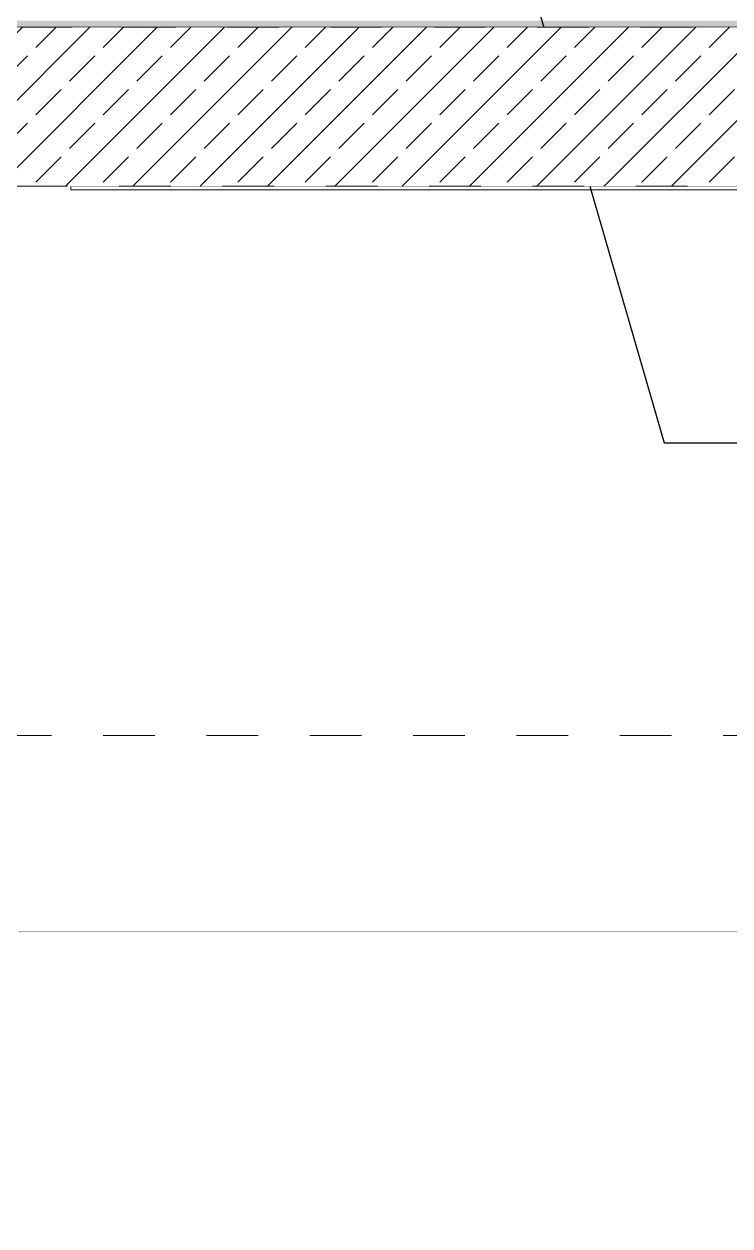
# Model space of a CAD drawing. Header units: millimetres. Extents: x -48147 to 1422273, y -494195 to 18123.
# Drawn here: x 1376039 to 1379894, y -483775 to -477209 of the extents above; entities that cross this region are included whole.
import ezdxf

# ---------------------------------------------------------------- set-up
doc = ezdxf.new("R2010")
doc.units = ezdxf.units.MM
doc.header["$MEASUREMENT"] = 0
doc.linetypes.add('Dashed', pattern=[2822.222233, 1411.111116, -1411.111116])
doc.linetypes.add('Wipeout_Contour', pattern=[1000, 0, -1000])
for name, color, linetype, lineweight, true_color in [('0_Pen_No__105', 7, 'Continuous', 15, 0xa6a6a6), ('A-95-P_Drawing_Pen_No__62', 7, 'Continuous', 20, 0xaaaaaa), ('New_A-20-M_Roof_Pen_No__81', 7, 'Continuous', 20, 0x6a6a6a)]:
    doc.layers.add(name, color=color, linetype=linetype, lineweight=lineweight, true_color=true_color)
for name, color, linetype, lineweight in [('0_Pen_No__85', 8, 'Continuous', 20), ('A-95-P_Drawing_Pen_No__2', 8, 'Continuous', 15), ('New_A-20-M_Ceiling_Pen_No__89', 8, 'Continuous', 20), ('New_A-20-M_Roof_Pen_No__4', 7, 'Continuous', 20), ('New_A-25-M_Wall_Ext_Pen_No__87', 8, 'Continuous', 20), ('New_A-25-M_Wall_Int_Pen_No__87', 8, 'Continuous', 20), ('S-280-M_COLUMN.IFC Import_Pen_No__88', 8, 'Continuous', 20), ('S-280-M_STRUCT_FRAME.IFC Import_Pen_No__1', 7, 'Continuous', 13), ('S-280-M_STRUCT_FRAME.IFC Import_Pen_No__160', 5, 'Continuous', 200), ('S-280-M_STRUCT_FRAME.IFC Import_Pen_No__90', 8, 'Continuous', 20)]:
    doc.layers.add(name, color=color, linetype=linetype, lineweight=lineweight)
for name, color, linetype in [('A-95-P_Drawing', 7, 'Continuous'), ('New_A-20-M_Ceiling', 7, 'Continuous'), ('New_A-20-M_Roof', 7, 'Continuous'), ('New_A-25-M_Wall_Ext', 7, 'Continuous'), ('New_A-25-M_Wall_Int', 7, 'Continuous'), ('S-280-M_COLUMN.IFC Import', 7, 'Continuous'), ('S-280-M_STRUCT_FRAME.IFC Import', 7, 'Continuous')]:
    doc.layers.add(name, color=color, linetype=linetype)
doc.dimstyles.new('GENERATED_STYLE__3', dxfattribs={"dimtxt": 0.18, "dimasz": 364.8, "dimexe": 0.18, "dimexo": 0.0625, "dimgap": 0.09, "dimtad": 0, "dimtih": 1, "dimtoh": 1, "dimdec": 4, "dimzin": 0, "dimdsep": 46, "dimcen": 0.09, "dimadec": 0, "dimazin": 0, "dimtfac": 1, "dimtdec": 4, "dimtmove": 0, "dimatfit": 3, "dimldrblk": 'ARROWHEAD_5', "dimfxl": 1, "dimtolj": 1, "dimtzin": 0, "dimarcsym": 0})

# ---------------------------------------------------------------- blocks, each defined once
blk = doc.blocks.new('Section Elem_452_2', base_point=(1383917.5, -489195))
at = {"layer": 'New_A-25-M_Wall_Ext_Pen_No__87', "linetype": 'Continuous'}
blk.add_line((1383640.2, -482170), (1376012.8, -482170), dxfattribs=at)
at = {"color": 254, "linetype": 'Wipeout_Contour', "lineweight": 0, "ltscale": 49619432.74994019}
blk.add_wipeout([(1379078.8, -477296), (1377923.3, -477296), (1377923.3, -477495), (1379304.3, -477495), (1379304.3, -477226), (1379268.4, -477226), (1379270.6, -477226.9), (1379271.4, -477229), (1379271.4, -477245), (1379269.9, -477245), (1379269.9, -477229), (1379269.5, -477228), (1379268.4, -477227.5), (1379199.4, -477227.5), (1379198.4, -477228), (1379197.9, -477229), (1379197.9, -477455), (1379197.1, -477457.2), (1379194.9, -477458), (1379131.9, -477458), (1379129.8, -477457.2), (1379128.9, -477455), (1379128.9, -477437), (1379130.4, -477437), (1379130.4, -477455), (1379130.9, -477456.1), (1379131.9, -477456.5), (1379194.9, -477456.5), (1379196, -477456.1), (1379196.4, -477455), (1379196.4, -477229), (1379197.3, -477226.9), (1379199.4, -477226), (1379078.8, -477226)], dxfattribs=at).dxf.layer = 'New_A-25-M_Wall_Ext'
at = {"color": 254, "linetype": 'Wipeout_Contour', "lineweight": 0, "ltscale": 106723930.4298768}
blk.add_wipeout([(1380699.4, -477226), (1379415.3, -477226), (1379415.3, -477495), (1383640.2, -477495), (1383640.2, -477458), (1383631.9, -477458), (1383629.8, -477457.2), (1383628.9, -477455), (1383628.9, -477437), (1383630.4, -477437), (1383630.4, -477455), (1383630.9, -477456.1), (1383631.9, -477456.5), (1383640.2, -477456.5), (1383640.2, -477227), (1383697.3, -477227), (1383697.3, -477226.9), (1383699.4, -477226), (1382268.4, -477226), (1382270.6, -477226.9), (1382271.4, -477229), (1382271.4, -477245), (1382269.9, -477245), (1382269.9, -477229), (1382269.5, -477228), (1382268.4, -477227.5), (1382199.4, -477227.5), (1382198.4, -477228), (1382197.9, -477229), (1382197.9, -477455), (1382197.1, -477457.2), (1382194.9, -477458), (1382131.9, -477458), (1382129.8, -477457.2), (1382128.9, -477455), (1382128.9, -477437), (1382130.4, -477437), (1382130.4, -477455), (1382130.9, -477456.1), (1382131.9, -477456.5), (1382194.9, -477456.5), (1382196, -477456.1), (1382196.4, -477455), (1382196.4, -477229), (1382197.3, -477226.9), (1382199.4, -477226), (1380768.4, -477226), (1380770.6, -477226.9), (1380771.4, -477229), (1380771.4, -477245), (1380769.9, -477245), (1380769.9, -477229), (1380769.5, -477228), (1380768.4, -477227.5), (1380699.4, -477227.5), (1380698.4, -477228), (1380697.9, -477229), (1380697.9, -477455), (1380697.1, -477457.2), (1380694.9, -477458), (1380631.9, -477458), (1380629.8, -477457.2), (1380628.9, -477455), (1380628.9, -477437), (1380630.4, -477437), (1380630.4, -477455), (1380630.9, -477456.1), (1380631.9, -477456.5), (1380694.9, -477456.5), (1380696, -477456.1), (1380696.4, -477455), (1380696.4, -477229), (1380697.3, -477226.9)], dxfattribs=at).dxf.layer = 'New_A-25-M_Wall_Ext'
blk = doc.blocks.new('Section Elem_456_2', base_point=(1383917.5, -489195))
at = {"color": 254, "linetype": 'Wipeout_Contour', "lineweight": 0, "ltscale": 5827891.330384587}
blk.add_wipeout([(1376293.9, -478115), (1376294.3, -478115), (1376294.3, -478095), (1376293.9, -478095)], dxfattribs=at).dxf.layer = 'New_A-20-M_Ceiling'
at = {"layer": 'New_A-20-M_Ceiling_Pen_No__89', "linetype": 'Continuous'}
for p, q in [((1376293.9, -478095), (1376293.9, -478115)), ((1376294.3, -478095), (1376293.9, -478095)), ((1376294.3, -478115), (1376293.9, -478115))]:
    blk.add_line(p, q, dxfattribs=at)
blk = doc.blocks.new('Section Elem_458_2', base_point=(1383917.5, -489195))
at = {"color": 254, "linetype": 'Wipeout_Contour', "lineweight": 0, "ltscale": 5840666.254660889}
blk.add_wipeout([(1376294.3, -478115), (1383054, -478115), (1383054, -478095), (1376294.3, -478095)], dxfattribs=at).dxf.layer = 'New_A-20-M_Ceiling'
at = {"color": 254, "linetype": 'Wipeout_Contour', "lineweight": 0, "ltscale": 5853913.977714473}
blk.add_wipeout([(1383203.9, -478095), (1383154.6, -478095), (1383154.6, -478115), (1383203.9, -478115)], dxfattribs=at).dxf.layer = 'New_A-20-M_Ceiling'
at = {"layer": 'New_A-20-M_Ceiling_Pen_No__89', "linetype": 'Continuous'}
for p, q in [((1376294.3, -478095), (1376294.3, -478115)), ((1383203.9, -478095), (1383203.9, -478115))]:
    blk.add_line(p, q, dxfattribs=at)
at = {"color": 254, "linetype": 'Wipeout_Contour', "lineweight": 0, "ltscale": 5853700.181124569}
blk.add_wipeout([(1383154.6, -478095), (1383090.8, -478095), (1383090.8, -478115), (1383154.6, -478115)], dxfattribs=at).dxf.layer = 'New_A-20-M_Ceiling'
at = {"layer": 'New_A-20-M_Ceiling_Pen_No__89', "linetype": 'Continuous'}
for p, q in [((1383203.9, -478095), (1383154.6, -478095)), ((1383203.9, -478115), (1383154.6, -478115))]:
    blk.add_line(p, q, dxfattribs=at)
at = {"color": 254, "linetype": 'Wipeout_Contour', "lineweight": 0, "ltscale": 5853509.914769072}
blk.add_wipeout([(1383054, -478115), (1383090.8, -478115), (1383090.8, -478095), (1383054, -478095)], dxfattribs=at).dxf.layer = 'New_A-20-M_Ceiling'
at = {"layer": 'New_A-20-M_Ceiling_Pen_No__89', "linetype": 'Continuous'}
for p, q in [((1383054, -478095), (1376294.3, -478095)), ((1383054, -478115), (1376294.3, -478115)), ((1383054, -478095), (1383054, -478115)), ((1383090.8, -478095), (1383054, -478095)), ((1383090.8, -478115), (1383054, -478115)), ((1383154.6, -478095), (1383090.8, -478095)), ((1383154.6, -478115), (1383090.8, -478115))]:
    blk.add_line(p, q, dxfattribs=at)
blk = doc.blocks.new('Section Elem_542_2', base_point=(1383917.5, -489195))
at = {"layer": 'New_A-20-M_Roof_Pen_No__81', "linetype": 'Continuous', "lineweight": 0, "true_color": 0x353535}
blk.add_hatch(color=250, dxfattribs=at).paths.add_polyline_path([(1362715.3, -477191), (1362715.3, -477226), (1405069.5, -477226), (1405069.5, -477191)])
at = {"layer": 'New_A-20-M_Roof_Pen_No__4', "linetype": 'Continuous'}
for p, q in [((1376349.4, -477226), (1375138.4, -477226)), ((1376418.4, -477226), (1376349.4, -477226)), ((1377699.4, -477226), (1376418.4, -477226)), ((1377768.4, -477226), (1377699.4, -477226)), ((1380699.4, -477226), (1377768.4, -477226))]:
    blk.add_line(p, q, dxfattribs=at)
blk = doc.blocks.new('Section Elem_580_2', base_point=(1383917.5, -489195))
at = {"color": 254, "linetype": 'Wipeout_Contour', "lineweight": 0, "ltscale": 8778239.315370163}
blk.add_wipeout([(1376012.8, -482170), (1376012.8, -486195), (1382222.5, -486195), (1382222.5, -483945), (1383640.2, -483945), (1383640.2, -482170)], dxfattribs=at).dxf.layer = 'New_A-25-M_Wall_Int'
at = {"layer": 'New_A-25-M_Wall_Int_Pen_No__87', "linetype": 'Continuous'}
blk.add_line((1376012.8, -486195), (1382222.5, -486195), dxfattribs=at)
blk = doc.blocks.new('Section Elem_666_2', base_point=(1383917.5, -489195))
at = {"color": 254, "linetype": 'Wipeout_Contour', "lineweight": 0, "ltscale": 5841061.06538875}
blk.add_wipeout([(1376064.3, -477886.7), (1376064.3, -477897.6), (1383640.2, -477897.6), (1383640.2, -477886.7)], dxfattribs=at).dxf.layer = 'S-280-M_STRUCT_FRAME.IFC Import'
at = {"color": 254, "linetype": 'Wipeout_Contour', "lineweight": 0, "ltscale": 5841051.975584599}
blk.add_wipeout([(1376064.3, -477883.7), (1376064.3, -477886.7), (1383640.2, -477886.7), (1383640.2, -477883.7)], dxfattribs=at).dxf.layer = 'S-280-M_STRUCT_FRAME.IFC Import'
at = {"color": 254, "linetype": 'Wipeout_Contour', "lineweight": 0, "ltscale": 5841045.299532475}
blk.add_wipeout([(1376064.3, -477876.5), (1376064.3, -477883.7), (1383640.2, -477883.7), (1383640.2, -477876.5)], dxfattribs=at).dxf.layer = 'S-280-M_STRUCT_FRAME.IFC Import'
at = {"color": 254, "linetype": 'Wipeout_Contour', "lineweight": 0, "ltscale": 46693137.8848877}
blk.add_wipeout([(1377842.2, -477516.1), (1376064.3, -477516.1), (1376064.3, -477876.5), (1383640.2, -477876.5), (1383640.2, -477516.1), (1379374.5, -477516.1), (1379374.5, -477684.6), (1379376.7, -477690), (1379382.1, -477692.2), (1379438.2, -477692.2), (1379438.2, -477701.8), (1379304.3, -477701.8), (1379304.3, -477692.2), (1379360.5, -477692.2), (1379365.8, -477690), (1379368.1, -477684.6), (1379368.1, -477516.1), (1379253.8, -477516.1), (1379253.8, -477701.8), (1377962.8, -477701.8), (1377962.8, -477516.1), (1377848.6, -477516.1), (1377848.6, -477684.6), (1377850.8, -477690), (1377856.2, -477692.2), (1377912.3, -477692.2), (1377912.3, -477701.8), (1377778.4, -477701.8), (1377778.4, -477692.2), (1377834.6, -477692.2), (1377839.9, -477690), (1377842.2, -477684.6)], dxfattribs=at).dxf.layer = 'S-280-M_STRUCT_FRAME.IFC Import'
at = {"layer": 'S-280-M_STRUCT_FRAME.IFC Import_Pen_No__90', "linetype": 'Continuous'}
for p, q in [((1376064.3, -477876.5), (1376064.3, -477883.7)), ((1376064.3, -477876.5), (1383640.2, -477876.5)), ((1376064.3, -477883.7), (1376064.3, -477886.7)), ((1376064.3, -477886.7), (1376064.3, -477897.6)), ((1376064.3, -477886.7), (1383640.2, -477886.7)), ((1376064.3, -477897.6), (1383640.2, -477897.6))]:
    blk.add_line(p, q, dxfattribs=at)
at = {"color": 254, "linetype": 'Wipeout_Contour', "lineweight": 0, "ltscale": 7287844.293150146}
blk.add_wipeout([(1376064.3, -477516.1), (1377842.2, -477516.1), (1377842.2, -477512.2), (1377840.8, -477508.9), (1376064.3, -477508.9)], dxfattribs=at).dxf.layer = 'S-280-M_STRUCT_FRAME.IFC Import'
at = {"color": 254, "linetype": 'Wipeout_Contour', "lineweight": 0, "ltscale": 7298197.187805386}
blk.add_wipeout([(1379253.8, -477508.9), (1379253.8, -477516.1), (1379368.1, -477516.1), (1379368.1, -477512.2), (1379366.7, -477508.9)], dxfattribs=at).dxf.layer = 'S-280-M_STRUCT_FRAME.IFC Import'
at = {"color": 254, "linetype": 'Wipeout_Contour', "lineweight": 0, "ltscale": 7291453.487206793}
blk.add_wipeout([(1377849.9, -477508.9), (1377848.6, -477512.2), (1377848.6, -477516.1), (1377962.8, -477516.1), (1377962.8, -477508.9)], dxfattribs=at).dxf.layer = 'S-280-M_STRUCT_FRAME.IFC Import'
at = {"color": 254, "linetype": 'Wipeout_Contour', "lineweight": 0, "ltscale": 7306510.28804859}
blk.add_wipeout([(1379374.5, -477516.1), (1383640.2, -477516.1), (1383640.2, -477508.9), (1379375.8, -477508.9), (1379374.5, -477512.2)], dxfattribs=at).dxf.layer = 'S-280-M_STRUCT_FRAME.IFC Import'
at = {"color": 254, "linetype": 'Wipeout_Contour', "lineweight": 0, "ltscale": 7287829.483185181}
blk.add_wipeout([(1376064.3, -477505.9), (1376064.3, -477508.9), (1377840.8, -477508.9), (1377839.9, -477506.9), (1377837.7, -477505.9)], dxfattribs=at).dxf.layer = 'S-280-M_STRUCT_FRAME.IFC Import'
at = {"color": 254, "linetype": 'Wipeout_Contour', "lineweight": 0, "ltscale": 7298182.409742752}
blk.add_wipeout([(1379253.8, -477505.9), (1379253.8, -477508.9), (1379366.7, -477508.9), (1379365.8, -477506.9), (1379363.6, -477505.9)], dxfattribs=at).dxf.layer = 'S-280-M_STRUCT_FRAME.IFC Import'
at = {"color": 254, "linetype": 'Wipeout_Contour', "lineweight": 0, "ltscale": 7291451.295856949}
blk.add_wipeout([(1377849.9, -477508.9), (1377962.8, -477508.9), (1377962.8, -477505.9), (1377853, -477505.9), (1377850.8, -477506.9)], dxfattribs=at).dxf.layer = 'S-280-M_STRUCT_FRAME.IFC Import'
at = {"color": 254, "linetype": 'Wipeout_Contour', "lineweight": 0, "ltscale": 7306508.136247253}
blk.add_wipeout([(1379375.8, -477508.9), (1383640.2, -477508.9), (1383640.2, -477505.9), (1379378.9, -477505.9), (1379376.7, -477506.9)], dxfattribs=at).dxf.layer = 'S-280-M_STRUCT_FRAME.IFC Import'
at = {"color": 254, "linetype": 'Wipeout_Contour', "lineweight": 0, "ltscale": 8745933.859539358}
blk.add_wipeout([(1376064.3, -477505.9), (1377837.7, -477505.9), (1377834.6, -477504.6), (1377778.4, -477504.6), (1377778.4, -477495), (1376064.3, -477495)], dxfattribs=at).dxf.layer = 'S-280-M_STRUCT_FRAME.IFC Import'
at = {"color": 254, "linetype": 'Wipeout_Contour', "lineweight": 0, "ltscale": 8757729.596111948}
blk.add_wipeout([(1379253.8, -477505.9), (1379363.6, -477505.9), (1379360.5, -477504.6), (1379304.3, -477504.6), (1379304.3, -477495), (1379253.8, -477495)], dxfattribs=at).dxf.layer = 'S-280-M_STRUCT_FRAME.IFC Import'
at = {"layer": 'S-280-M_STRUCT_FRAME.IFC Import_Pen_No__90', "linetype": 'Continuous'}
for p, q in [((1376064.3, -477495), (1376064.3, -477505.9)), ((1376064.3, -477495), (1377778.4, -477495)), ((1376064.3, -477505.9), (1376064.3, -477508.9)), ((1376064.3, -477508.9), (1376064.3, -477516.1)), ((1376064.3, -477516.1), (1376064.3, -477876.5)), ((1379253.8, -477495), (1379304.3, -477495))]:
    blk.add_line(p, q, dxfattribs=at)
at = {"color": 254, "linetype": 'Wipeout_Contour', "lineweight": 0, "ltscale": 8749810.096469231}
blk.add_wipeout([(1377856.2, -477504.6), (1377853, -477505.9), (1377962.8, -477505.9), (1377962.8, -477495), (1377912.3, -477495), (1377912.3, -477504.6)], dxfattribs=at).dxf.layer = 'S-280-M_STRUCT_FRAME.IFC Import'
at = {"color": 254, "linetype": 'Wipeout_Contour', "lineweight": 0, "ltscale": 8766309.821051491}
blk.add_wipeout([(1379382.1, -477504.6), (1379378.9, -477505.9), (1383640.2, -477505.9), (1383640.2, -477495), (1379438.2, -477495), (1379438.2, -477504.6)], dxfattribs=at).dxf.layer = 'S-280-M_STRUCT_FRAME.IFC Import'
at = {"layer": 'S-280-M_STRUCT_FRAME.IFC Import_Pen_No__90', "linetype": 'Continuous'}
for p, q in [((1376064.3, -477505.9), (1377837.7, -477505.9)), ((1376064.3, -477516.1), (1377842.2, -477516.1)), ((1377848.6, -477516.1), (1377962.8, -477516.1)), ((1377853, -477505.9), (1377962.8, -477505.9)), ((1377912.3, -477495), (1377962.8, -477495)), ((1379253.8, -477505.9), (1379363.6, -477505.9)), ((1379253.8, -477516.1), (1379368.1, -477516.1)), ((1379374.5, -477516.1), (1383640.2, -477516.1)), ((1379378.9, -477505.9), (1383640.2, -477505.9)), ((1379438.2, -477495), (1383640.2, -477495))]:
    blk.add_line(p, q, dxfattribs=at)
blk = doc.blocks.new('Section Elem_688_2', base_point=(1383917.5, -489195))
at = {"layer": 'S-280-M_STRUCT_FRAME.IFC Import_Pen_No__160', "linetype": 'Continuous', "lineweight": 0, "true_color": 0x00007f}
blk.add_hatch(color=176, dxfattribs=at).paths.add_polyline_path([(1376421.4, -477229), (1376420.6, -477226.9), (1376418.4, -477226), (1376349.4, -477226), (1376347.3, -477226.9), (1376346.4, -477229), (1376346.4, -477455), (1376346, -477456.1), (1376344.9, -477456.5), (1376281.9, -477456.5), (1376280.9, -477456.1), (1376280.4, -477455), (1376280.4, -477437), (1376278.9, -477437), (1376278.9, -477455), (1376279.8, -477457.2), (1376281.9, -477458), (1376344.9, -477458), (1376347.1, -477457.2), (1376347.9, -477455), (1376347.9, -477229), (1376348.4, -477228), (1376349.4, -477227.5), (1376418.4, -477227.5), (1376419.5, -477228), (1376419.9, -477229), (1376419.9, -477245), (1376421.4, -477245)])
at = {"layer": 'S-280-M_STRUCT_FRAME.IFC Import_Pen_No__1', "linetype": 'Continuous'}
for p, q in [((1376349.4, -477226), (1376347.3, -477226.9)), ((1376418.4, -477226), (1376420.6, -477226.9)), ((1376421.4, -477245), (1376419.9, -477245)), ((1376280.4, -477437), (1376278.9, -477437))]:
    blk.add_line(p, q, dxfattribs=at)
at = {"layer": 'S-280-M_STRUCT_FRAME.IFC Import_Pen_No__1', "linetype": 'Continuous', "flags": 128}
for points in [[(1376347.3, -477226.9), (1376346.4, -477229), (1376346.4, -477455), (1376346, -477456.1)], [(1376348.4, -477228), (1376347.9, -477229), (1376347.9, -477455), (1376347.1, -477457.2)], [(1376419.5, -477228), (1376418.4, -477227.5), (1376349.4, -477227.5), (1376348.4, -477228)], [(1376419.5, -477228), (1376419.9, -477229), (1376419.9, -477245)], [(1376420.6, -477226.9), (1376421.4, -477229), (1376421.4, -477245)], [(1376278.9, -477437), (1376278.9, -477455), (1376279.8, -477457.2)], [(1376279.8, -477457.2), (1376281.9, -477458), (1376344.9, -477458), (1376347.1, -477457.2)], [(1376280.4, -477437), (1376280.4, -477455), (1376280.9, -477456.1)], [(1376280.9, -477456.1), (1376281.9, -477456.5), (1376344.9, -477456.5), (1376346, -477456.1)]]:
    blk.add_lwpolyline(points, dxfattribs=at)
blk = doc.blocks.new('Section Elem_689_2', base_point=(1383917.5, -489195))
at = {"layer": 'S-280-M_STRUCT_FRAME.IFC Import_Pen_No__160', "linetype": 'Continuous', "lineweight": 0, "true_color": 0x00007f}
blk.add_hatch(color=176, dxfattribs=at).paths.add_polyline_path([(1377771.4, -477229), (1377770.6, -477226.9), (1377768.4, -477226), (1377699.4, -477226), (1377697.3, -477226.9), (1377696.4, -477229), (1377696.4, -477455), (1377696, -477456.1), (1377694.9, -477456.5), (1377631.9, -477456.5), (1377630.9, -477456.1), (1377630.4, -477455), (1377630.4, -477437), (1377628.9, -477437), (1377628.9, -477455), (1377629.8, -477457.2), (1377631.9, -477458), (1377694.9, -477458), (1377697.1, -477457.2), (1377697.9, -477455), (1377697.9, -477229), (1377698.4, -477228), (1377699.4, -477227.5), (1377768.4, -477227.5), (1377769.5, -477228), (1377769.9, -477229), (1377769.9, -477245), (1377771.4, -477245)])
at = {"layer": 'S-280-M_STRUCT_FRAME.IFC Import_Pen_No__1', "linetype": 'Continuous'}
for p, q in [((1377699.4, -477226), (1377697.3, -477226.9)), ((1377768.4, -477226), (1377770.6, -477226.9)), ((1377771.4, -477245), (1377769.9, -477245)), ((1377630.4, -477437), (1377628.9, -477437))]:
    blk.add_line(p, q, dxfattribs=at)
at = {"layer": 'S-280-M_STRUCT_FRAME.IFC Import_Pen_No__1', "linetype": 'Continuous', "flags": 128}
for points in [[(1377697.3, -477226.9), (1377696.4, -477229), (1377696.4, -477455), (1377696, -477456.1)], [(1377698.4, -477228), (1377697.9, -477229), (1377697.9, -477455), (1377697.1, -477457.2)], [(1377769.5, -477228), (1377768.4, -477227.5), (1377699.4, -477227.5), (1377698.4, -477228)], [(1377769.5, -477228), (1377769.9, -477229), (1377769.9, -477245)], [(1377770.6, -477226.9), (1377771.4, -477229), (1377771.4, -477245)], [(1377628.9, -477437), (1377628.9, -477455), (1377629.8, -477457.2)], [(1377629.8, -477457.2), (1377631.9, -477458), (1377694.9, -477458), (1377697.1, -477457.2)], [(1377630.4, -477437), (1377630.4, -477455), (1377630.9, -477456.1)], [(1377630.9, -477456.1), (1377631.9, -477456.5), (1377694.9, -477456.5), (1377696, -477456.1)]]:
    blk.add_lwpolyline(points, dxfattribs=at)
blk = doc.blocks.new('Section Elem_730_2', base_point=(1383917.5, -489195))
at = {"layer": 'S-280-M_STRUCT_FRAME.IFC Import_Pen_No__160', "linetype": 'Continuous', "lineweight": 0, "true_color": 0x00007f}
blk.add_hatch(color=176, dxfattribs=at).paths.add_polyline_path([(1377778.4, -477701.8), (1377912.3, -477701.8), (1377912.3, -477692.2), (1377856.2, -477692.2), (1377850.8, -477690), (1377848.6, -477684.6), (1377848.6, -477512.2), (1377850.8, -477506.9), (1377856.2, -477504.6), (1377912.3, -477504.6), (1377912.3, -477495), (1377778.4, -477495), (1377778.4, -477504.6), (1377834.6, -477504.6), (1377839.9, -477506.9), (1377842.2, -477512.2), (1377842.2, -477684.6), (1377839.9, -477690), (1377834.6, -477692.2), (1377778.4, -477692.2)])
at = {"layer": 'S-280-M_STRUCT_FRAME.IFC Import_Pen_No__1', "linetype": 'Continuous'}
for p, q in [((1377778.4, -477495), (1377778.4, -477504.6)), ((1377912.3, -477495), (1377778.4, -477495)), ((1377912.3, -477495), (1377912.3, -477504.6)), ((1377778.4, -477692.2), (1377778.4, -477701.8)), ((1377912.3, -477701.8), (1377778.4, -477701.8)), ((1377912.3, -477692.2), (1377912.3, -477701.8))]:
    blk.add_line(p, q, dxfattribs=at)
at = {"layer": 'S-280-M_STRUCT_FRAME.IFC Import_Pen_No__1', "linetype": 'Continuous', "flags": 128}
for points in [[(1377839.9, -477506.9), (1377834.6, -477504.6), (1377778.4, -477504.6)], [(1377839.9, -477506.9), (1377842.2, -477512.2), (1377842.2, -477684.6), (1377839.9, -477690)], [(1377850.8, -477506.9), (1377848.6, -477512.2), (1377848.6, -477684.6), (1377850.8, -477690)], [(1377912.3, -477504.6), (1377856.2, -477504.6), (1377850.8, -477506.9)], [(1377839.9, -477690), (1377834.6, -477692.2), (1377778.4, -477692.2)], [(1377850.8, -477690), (1377856.2, -477692.2), (1377912.3, -477692.2)]]:
    blk.add_lwpolyline(points, dxfattribs=at)
at = {"layer": 'S-280-M_STRUCT_FRAME.IFC Import_Pen_No__90', "linetype": 'Continuous'}
for p, q in [((1377856.2, -477504.6), (1377856.2, -477504.6)), ((1377856.2, -477692.2), (1377856.2, -477692.2))]:
    blk.add_line(p, q, dxfattribs=at)
blk = doc.blocks.new('Section Elem_731_2', base_point=(1383917.5, -489195))
at = {"layer": 'S-280-M_STRUCT_FRAME.IFC Import_Pen_No__160', "linetype": 'Continuous', "lineweight": 0, "true_color": 0x00007f}
blk.add_hatch(color=176, dxfattribs=at).paths.add_polyline_path([(1379304.3, -477701.8), (1379438.2, -477701.8), (1379438.2, -477692.2), (1379382.1, -477692.2), (1379376.7, -477690), (1379374.5, -477684.6), (1379374.5, -477512.2), (1379376.7, -477506.9), (1379382.1, -477504.6), (1379438.2, -477504.6), (1379438.2, -477495), (1379304.3, -477495), (1379304.3, -477504.6), (1379360.5, -477504.6), (1379365.8, -477506.9), (1379368.1, -477512.2), (1379368.1, -477684.6), (1379365.8, -477690), (1379360.5, -477692.2), (1379304.3, -477692.2)])
at = {"layer": 'S-280-M_STRUCT_FRAME.IFC Import_Pen_No__1', "linetype": 'Continuous'}
for p, q in [((1379304.3, -477495), (1379304.3, -477504.6)), ((1379438.2, -477495), (1379304.3, -477495)), ((1379438.2, -477495), (1379438.2, -477504.6)), ((1379304.3, -477692.2), (1379304.3, -477701.8)), ((1379438.2, -477701.8), (1379304.3, -477701.8)), ((1379438.2, -477692.2), (1379438.2, -477701.8))]:
    blk.add_line(p, q, dxfattribs=at)
at = {"layer": 'S-280-M_STRUCT_FRAME.IFC Import_Pen_No__1', "linetype": 'Continuous', "flags": 128}
for points in [[(1379365.8, -477506.9), (1379360.5, -477504.6), (1379304.3, -477504.6)], [(1379365.8, -477506.9), (1379368.1, -477512.2), (1379368.1, -477684.6), (1379365.8, -477690)], [(1379376.7, -477506.9), (1379374.5, -477512.2), (1379374.5, -477684.6), (1379376.7, -477690)], [(1379438.2, -477504.6), (1379382.1, -477504.6), (1379376.7, -477506.9)], [(1379365.8, -477690), (1379360.5, -477692.2), (1379304.3, -477692.2)], [(1379376.7, -477690), (1379382.1, -477692.2), (1379438.2, -477692.2)]]:
    blk.add_lwpolyline(points, dxfattribs=at)
at = {"layer": 'S-280-M_STRUCT_FRAME.IFC Import_Pen_No__90', "linetype": 'Continuous'}
for p, q in [((1379382.1, -477504.6), (1379382.1, -477504.6)), ((1379382.1, -477692.2), (1379382.1, -477692.2))]:
    blk.add_line(p, q, dxfattribs=at)
blk = doc.blocks.new('Section Elem_732_2', base_point=(1383917.5, -489195))
at = {"color": 254, "linetype": 'Wipeout_Contour', "lineweight": 0, "ltscale": 5836101.93797633}
blk.add_wipeout([(1377962.8, -477692.2), (1377962.8, -477701.8), (1379253.8, -477701.8), (1379253.8, -477692.2)], dxfattribs=at).dxf.layer = 'S-280-M_STRUCT_FRAME.IFC Import'
at = {"color": 254, "linetype": 'Wipeout_Contour', "lineweight": 0, "ltscale": 5836094.194147369}
blk.add_wipeout([(1377962.8, -477690), (1377962.8, -477692.2), (1379253.8, -477692.2), (1379253.8, -477690)], dxfattribs=at).dxf.layer = 'S-280-M_STRUCT_FRAME.IFC Import'
at = {"color": 254, "linetype": 'Wipeout_Contour', "lineweight": 0, "ltscale": 5836089.217621942}
blk.add_wipeout([(1377962.8, -477684.6), (1377962.8, -477690), (1379253.8, -477690), (1379253.8, -477684.6)], dxfattribs=at).dxf.layer = 'S-280-M_STRUCT_FRAME.IFC Import'
at = {"color": 254, "linetype": 'Wipeout_Contour', "lineweight": 0, "ltscale": 5835972.829137163}
blk.add_wipeout([(1377962.8, -477512.2), (1377962.8, -477684.6), (1379253.8, -477684.6), (1379253.8, -477512.2)], dxfattribs=at).dxf.layer = 'S-280-M_STRUCT_FRAME.IFC Import'
at = {"layer": 'S-280-M_STRUCT_FRAME.IFC Import_Pen_No__90', "linetype": 'Continuous'}
for p, q in [((1377962.8, -477690), (1377962.8, -477684.6)), ((1379253.8, -477684.6), (1377962.8, -477684.6)), ((1377962.8, -477692.2), (1377962.8, -477690)), ((1377962.8, -477701.8), (1377962.8, -477692.2)), ((1379253.8, -477692.2), (1377962.8, -477692.2)), ((1379253.8, -477701.8), (1377962.8, -477701.8)), ((1379253.8, -477690), (1379253.8, -477684.6)), ((1379253.8, -477692.2), (1379253.8, -477690)), ((1379253.8, -477701.8), (1379253.8, -477692.2))]:
    blk.add_line(p, q, dxfattribs=at)
at = {"color": 254, "linetype": 'Wipeout_Contour', "lineweight": 0, "ltscale": 5835856.441750427}
blk.add_wipeout([(1377962.8, -477506.9), (1377962.8, -477512.2), (1379253.8, -477512.2), (1379253.8, -477506.9)], dxfattribs=at).dxf.layer = 'S-280-M_STRUCT_FRAME.IFC Import'
at = {"color": 254, "linetype": 'Wipeout_Contour', "lineweight": 0, "ltscale": 5835851.466896558}
blk.add_wipeout([(1377962.8, -477504.6), (1377962.8, -477506.9), (1379253.8, -477506.9), (1379253.8, -477504.6)], dxfattribs=at).dxf.layer = 'S-280-M_STRUCT_FRAME.IFC Import'
at = {"color": 254, "linetype": 'Wipeout_Contour', "lineweight": 0, "ltscale": 5835843.725870701}
blk.add_wipeout([(1377962.8, -477495), (1377962.8, -477504.6), (1379253.8, -477504.6), (1379253.8, -477495)], dxfattribs=at).dxf.layer = 'S-280-M_STRUCT_FRAME.IFC Import'
at = {"layer": 'S-280-M_STRUCT_FRAME.IFC Import_Pen_No__90', "linetype": 'Continuous'}
for p, q in [((1377962.8, -477504.6), (1377962.8, -477495)), ((1379253.8, -477495), (1377962.8, -477495)), ((1377962.8, -477506.9), (1377962.8, -477504.6)), ((1379253.8, -477504.6), (1377962.8, -477504.6)), ((1377962.8, -477512.2), (1377962.8, -477506.9)), ((1377962.8, -477684.6), (1377962.8, -477512.2)), ((1379253.8, -477512.2), (1377962.8, -477512.2)), ((1379253.8, -477504.6), (1379253.8, -477495)), ((1379253.8, -477506.9), (1379253.8, -477504.6)), ((1379253.8, -477512.2), (1379253.8, -477506.9)), ((1379253.8, -477684.6), (1379253.8, -477512.2))]:
    blk.add_line(p, q, dxfattribs=at)
blk = doc.blocks.new('Section Elem_733_2', base_point=(1383917.5, -489195))
at = {"color": 254, "linetype": 'Wipeout_Contour', "lineweight": 0, "ltscale": 5833023.689698701}
blk.add_wipeout([(1377908.6, -477226), (1377908.6, -477495), (1377912.3, -477495), (1377912.3, -477226)], dxfattribs=at).dxf.layer = 'S-280-M_COLUMN.IFC Import'
at = {"color": 254, "linetype": 'Wipeout_Contour', "lineweight": 0, "ltscale": 5832999.878311519}
blk.add_wipeout([(1377899.7, -477226), (1377899.7, -477495), (1377908.6, -477495), (1377908.6, -477226)], dxfattribs=at).dxf.layer = 'S-280-M_COLUMN.IFC Import'
at = {"color": 254, "linetype": 'Wipeout_Contour', "lineweight": 0, "ltscale": 5832841.684307973}
blk.add_wipeout([(1377824.9, -477226), (1377824.9, -477495), (1377899.7, -477495), (1377899.7, -477226)], dxfattribs=at).dxf.layer = 'S-280-M_COLUMN.IFC Import'
at = {"layer": 'S-280-M_COLUMN.IFC Import_Pen_No__88', "linetype": 'Continuous'}
for p, q in [((1377899.7, -477226), (1377899.7, -477495)), ((1377912.3, -477226), (1377912.3, -477495)), ((1377912.3, -477495), (1377912.3, -477495))]:
    blk.add_line(p, q, dxfattribs=at)
at = {"color": 254, "linetype": 'Wipeout_Contour', "lineweight": 0, "ltscale": 5832683.489851894}
blk.add_wipeout([(1377816, -477226), (1377816, -477495), (1377824.9, -477495), (1377824.9, -477226)], dxfattribs=at).dxf.layer = 'S-280-M_COLUMN.IFC Import'
at = {"color": 254, "linetype": 'Wipeout_Contour', "lineweight": 0, "ltscale": 5832659.678624358}
blk.add_wipeout([(1377812.3, -477226), (1377812.3, -477495), (1377816, -477495), (1377816, -477226)], dxfattribs=at).dxf.layer = 'S-280-M_COLUMN.IFC Import'
at = {"layer": 'S-280-M_COLUMN.IFC Import_Pen_No__88', "linetype": 'Continuous'}
for p, q in [((1377812.3, -477226), (1377812.3, -477495)), ((1377824.9, -477226), (1377824.9, -477495))]:
    blk.add_line(p, q, dxfattribs=at)
blk = doc.blocks.new('Section Elem_734_2', base_point=(1383917.5, -489195))
at = {"color": 254, "linetype": 'Wipeout_Contour', "lineweight": 0, "ltscale": 5838663.197777172}
blk.add_wipeout([(1379400.6, -477226), (1379400.6, -477495), (1379404.3, -477495), (1379404.3, -477226)], dxfattribs=at).dxf.layer = 'S-280-M_COLUMN.IFC Import'
at = {"color": 254, "linetype": 'Wipeout_Contour', "lineweight": 0, "ltscale": 5838639.383631108}
blk.add_wipeout([(1379391.7, -477226), (1379391.7, -477495), (1379400.6, -477495), (1379400.6, -477226)], dxfattribs=at).dxf.layer = 'S-280-M_COLUMN.IFC Import'
at = {"color": 254, "linetype": 'Wipeout_Contour', "lineweight": 0, "ltscale": 5838481.171297122}
blk.add_wipeout([(1379316.9, -477226), (1379316.9, -477495), (1379391.7, -477495), (1379391.7, -477226)], dxfattribs=at).dxf.layer = 'S-280-M_COLUMN.IFC Import'
at = {"layer": 'S-280-M_COLUMN.IFC Import_Pen_No__88', "linetype": 'Continuous'}
for p, q in [((1379391.7, -477226), (1379391.7, -477495)), ((1379404.3, -477226), (1379404.3, -477495))]:
    blk.add_line(p, q, dxfattribs=at)
at = {"color": 254, "linetype": 'Wipeout_Contour', "lineweight": 0, "ltscale": 5838322.958510276}
blk.add_wipeout([(1379308, -477226), (1379308, -477495), (1379316.9, -477495), (1379316.9, -477226)], dxfattribs=at).dxf.layer = 'S-280-M_COLUMN.IFC Import'
at = {"color": 254, "linetype": 'Wipeout_Contour', "lineweight": 0, "ltscale": 5838299.144523395}
blk.add_wipeout([(1379304.3, -477226), (1379304.3, -477495), (1379308, -477495), (1379308, -477226)], dxfattribs=at).dxf.layer = 'S-280-M_COLUMN.IFC Import'
at = {"layer": 'S-280-M_COLUMN.IFC Import_Pen_No__88', "linetype": 'Continuous'}
for p, q in [((1379304.3, -477226), (1379304.3, -477495)), ((1379316.9, -477226), (1379316.9, -477495))]:
    blk.add_line(p, q, dxfattribs=at)
blk = doc.blocks.new('Section Elem_737_2', base_point=(1383917.5, -489195))
at = {"color": 254, "linetype": 'Wipeout_Contour', "lineweight": 0, "ltscale": 5833111.086081631}
blk.add_wipeout([(1377919.6, -477495), (1377923.3, -477495), (1377923.3, -477296), (1377919.6, -477296)], dxfattribs=at).dxf.layer = 'S-280-M_COLUMN.IFC Import'
at = {"color": 254, "linetype": 'Wipeout_Contour', "lineweight": 0, "ltscale": 5833090.298335516}
blk.add_wipeout([(1377912.3, -477495), (1377919.6, -477495), (1377919.6, -477296), (1377912.3, -477296)], dxfattribs=at).dxf.layer = 'S-280-M_COLUMN.IFC Import'
at = {"layer": 'S-280-M_COLUMN.IFC Import_Pen_No__88', "linetype": 'Continuous'}
blk.add_line((1377923.3, -477296), (1377923.3, -477495), dxfattribs=at)
blk = doc.blocks.new('Section Elem_738_2', base_point=(1383917.5, -489195))
at = {"color": 254, "linetype": 'Wipeout_Contour', "lineweight": 0, "ltscale": 5838704.779338273}
blk.add_wipeout([(1379411.6, -477226), (1379411.6, -477495), (1379415.3, -477495), (1379415.3, -477226)], dxfattribs=at).dxf.layer = 'S-280-M_COLUMN.IFC Import'
at = {"color": 254, "linetype": 'Wipeout_Contour', "lineweight": 0, "ltscale": 5838683.988554379}
blk.add_wipeout([(1379404.3, -477495), (1379411.6, -477495), (1379411.6, -477226), (1379404.3, -477226)], dxfattribs=at).dxf.layer = 'S-280-M_COLUMN.IFC Import'
at = {"layer": 'S-280-M_COLUMN.IFC Import_Pen_No__88', "linetype": 'Continuous'}
blk.add_line((1379415.3, -477226), (1379415.3, -477495), dxfattribs=at)
blk = doc.blocks.new('Section Elem_739_2', base_point=(1383917.5, -489195))
at = {"layer": 'S-280-M_STRUCT_FRAME.IFC Import_Pen_No__90', "linetype": 'Continuous'}
for p, q in [((1379199.4, -477227.5), (1379199.4, -477227.5)), ((1379270.6, -477226.9), (1379270.6, -477226.9)), ((1379131.9, -477456.5), (1379131.9, -477456.5)), ((1379197.1, -477457.2), (1379197.1, -477457.2))]:
    blk.add_line(p, q, dxfattribs=at)
blk = doc.blocks.new('Section Elem_740_2', base_point=(1383917.5, -489195))
at = {"color": 254, "linetype": 'Wipeout_Contour', "lineweight": 0, "ltscale": 40865085.65490612}
blk.add_wipeout([(1379271.4, -477229), (1379270.6, -477226.9), (1379268.4, -477226), (1379199.4, -477226), (1379197.3, -477226.9), (1379196.4, -477229), (1379196.4, -477455), (1379196, -477456.1), (1379194.9, -477456.5), (1379131.9, -477456.5), (1379130.9, -477456.1), (1379130.4, -477455), (1379130.4, -477437), (1379128.9, -477437), (1379128.9, -477455), (1379129.8, -477457.2), (1379131.9, -477458), (1379194.9, -477458), (1379197.1, -477457.2), (1379197.9, -477455), (1379197.9, -477229), (1379198.4, -477228), (1379199.4, -477227.5), (1379268.4, -477227.5), (1379269.5, -477228), (1379269.9, -477229), (1379269.9, -477245), (1379271.4, -477245)], dxfattribs=at).dxf.layer = 'S-280-M_STRUCT_FRAME.IFC Import'
at = {"layer": 'S-280-M_STRUCT_FRAME.IFC Import_Pen_No__90', "linetype": 'Continuous'}
for p, q in [((1379196.4, -477229), (1379197.3, -477226.9)), ((1379196.4, -477455), (1379196.4, -477229)), ((1379197.3, -477226.9), (1379199.4, -477226)), ((1379198.4, -477228), (1379197.9, -477229)), ((1379197.9, -477229), (1379197.9, -477455)), ((1379199.4, -477227.5), (1379198.4, -477228)), ((1379268.4, -477227.5), (1379199.4, -477227.5)), ((1379199.4, -477227.5), (1379199.4, -477227.5)), ((1379268.4, -477226), (1379270.6, -477226.9)), ((1379269.5, -477228), (1379268.4, -477227.5)), ((1379269.9, -477229), (1379269.5, -477228)), ((1379269.9, -477245), (1379269.9, -477229)), ((1379271.4, -477245), (1379269.9, -477245)), ((1379270.6, -477226.9), (1379271.4, -477229)), ((1379271.4, -477229), (1379271.4, -477245)), ((1379128.9, -477437), (1379130.4, -477437)), ((1379128.9, -477455), (1379128.9, -477437)), ((1379129.8, -477457.2), (1379128.9, -477455)), ((1379131.9, -477458), (1379129.8, -477457.2)), ((1379130.4, -477437), (1379130.4, -477455)), ((1379130.4, -477455), (1379130.9, -477456.1)), ((1379130.9, -477456.1), (1379131.9, -477456.5)), ((1379131.9, -477456.5), (1379194.9, -477456.5)), ((1379131.9, -477456.5), (1379131.9, -477456.5)), ((1379194.9, -477458), (1379131.9, -477458)), ((1379194.9, -477456.5), (1379196, -477456.1)), ((1379197.1, -477457.2), (1379194.9, -477458)), ((1379196, -477456.1), (1379196.4, -477455)), ((1379197.9, -477455), (1379197.1, -477457.2))]:
    blk.add_line(p, q, dxfattribs=at)
blk = doc.blocks.new('Section Elem_742_2', base_point=(1383917.5, -489195))
at = {"color": 254, "linetype": 'Wipeout_Contour', "lineweight": 0, "ltscale": 5835105.037191303}
blk.add_wipeout([(1379078.8, -477226), (1377912.3, -477226), (1377912.3, -477296), (1379078.8, -477296)], dxfattribs=at).dxf.layer = 'S-280-M_STRUCT_FRAME.IFC Import'
at = {"layer": 'S-280-M_STRUCT_FRAME.IFC Import_Pen_No__90', "linetype": 'Continuous'}
for p in [(1379078.8, -477226), (1377912.3, -477296)]:
    blk.add_line(p, (1379078.8, -477296), dxfattribs=at)
blk = doc.blocks.new('ARROWHEAD_5')
at = {"color": 0, "linetype": 'Continuous', "lineweight": 0}
blk.add_line((0, 0), (-1, 0), dxfattribs=at)
blk.add_solid([(-1, 0.2679), (0, 0), (-1, -0.2679), (-1, 0.2679)], dxfattribs=at)
blk = doc.blocks.new('S-26 Building Section_STORY_MARKER', base_point=(1383917.5, -489195))
at = {"layer": '0_Pen_No__105', "linetype": 'Dashed', "ltscale": 0.2}
blk.add_line((1358409.3, -481095), (1418411.4, -481095), dxfattribs=at)

msp = doc.modelspace()

# ---------------------------------------------------------------- block references
at = {"layer": 'New_A-25-M_Wall_Ext'}
msp.add_blockref('Section Elem_452_2', (1383917.5, -489195), dxfattribs=at)

# ---------------------------------------------------------------- next in the draw order: block references
at = {"layer": 'New_A-20-M_Ceiling'}
msp.add_blockref('Section Elem_456_2', (1383917.5, -489195), dxfattribs=at)
at = {"layer": 'New_A-20-M_Roof'}
msp.add_blockref('Section Elem_542_2', (1383917.5, -489195), dxfattribs=at)
at = {"layer": 'New_A-25-M_Wall_Int'}
msp.add_blockref('Section Elem_580_2', (1383917.5, -489195), dxfattribs=at)
at = {"layer": 'S-280-M_STRUCT_FRAME.IFC Import'}
msp.add_blockref('Section Elem_666_2', (1383917.5, -489195), dxfattribs=at)

# ---------------------------------------------------------------- next in the draw order: block references
at = {"layer": 'New_A-20-M_Ceiling'}
msp.add_blockref('Section Elem_458_2', (1383917.5, -489195), dxfattribs=at)
at = {"layer": 'S-280-M_STRUCT_FRAME.IFC Import'}
for name in ['Section Elem_688_2', 'Section Elem_689_2', 'Section Elem_739_2', 'Section Elem_730_2', 'Section Elem_732_2', 'Section Elem_731_2']:
    msp.add_blockref(name, (1383917.5, -489195), dxfattribs=at)

# ---------------------------------------------------------------- next in the draw order: block references
at = {"layer": 'S-280-M_COLUMN.IFC Import'}
for name in ['Section Elem_733_2', 'Section Elem_734_2']:
    msp.add_blockref(name, (1383917.5, -489195), dxfattribs=at)
at = {"layer": 'S-280-M_STRUCT_FRAME.IFC Import'}
msp.add_blockref('Section Elem_740_2', (1383917.5, -489195), dxfattribs=at)

# ---------------------------------------------------------------- next in the draw order: block references
at = {"layer": 'S-280-M_COLUMN.IFC Import'}
for name in ['Section Elem_738_2', 'Section Elem_737_2']:
    msp.add_blockref(name, (1383917.5, -489195), dxfattribs=at)

# ---------------------------------------------------------------- next in the draw order: block references
at = {"layer": 'S-280-M_STRUCT_FRAME.IFC Import'}
msp.add_blockref('Section Elem_742_2', (1383917.5, -489195), dxfattribs=at)

# ---------------------------------------------------------------- next in the draw order: leaders
at = {"layer": '0_Pen_No__85', "linetype": 'Continuous', "annotation_type": 0, "has_hookline": 1, "hookline_direction": 0, "text_width": 11261.9}
msp.add_leader([(1378672.2, -476512.6), (1379535.1, -479495.8), (1380152.7, -479495.8)], dimstyle='GENERATED_STYLE__3', dxfattribs=at)

# ---------------------------------------------------------------- next in the draw order: wipeouts: each hides what was drawn before it
at = {"color": 254, "linetype": 'Wipeout_Contour', "lineweight": 0, "ltscale": 5815619.304261232}
msp.add_wipeout([(1383639.2, -477226), (1362753.1, -477226), (1362753.1, -478095), (1383639.2, -478095)], dxfattribs=at).dxf.layer = 'A-95-P_Drawing'

# ---------------------------------------------------------------- next in the draw order: hatches: boundary and pattern name
at = {"layer": 'A-95-P_Drawing_Pen_No__62', "linetype": 'Continuous', "ltscale": 0.2}
h = msp.add_hatch(dxfattribs=at)
h.set_pattern_fill('Brass_Bronze_0002', color=256, style=0, pattern_type=2)
h.set_pattern_definition([(45, (1383917.5, -489195.03), (-183.8478, 183.8478), []), (45, (1383825.58, -489103.1), (-183.8478, 183.8478), [195, -65])])
h.paths.add_polyline_path([(1383639.2, -477226), (1362753.1, -477226), (1362753.1, -478095), (1383639.2, -478095)])

# ---------------------------------------------------------------- next in the draw order: linework, layer by layer
at = {"layer": 'A-95-P_Drawing_Pen_No__2', "linetype": 'Dashed', "ltscale": 0.2, "flags": 128}
msp.add_lwpolyline([(1383639.2, -477226), (1362753.1, -477226), (1362753.1, -478095), (1383639.2, -478095)], close=True, dxfattribs=at)

# ---------------------------------------------------------------- next in the draw order: block references
at = {"linetype": 'Continuous', "lineweight": 0}
msp.add_blockref('S-26 Building Section_STORY_MARKER', (1383917.5, -489195), dxfattribs=at)

doc.saveas('drawing.dxf')
